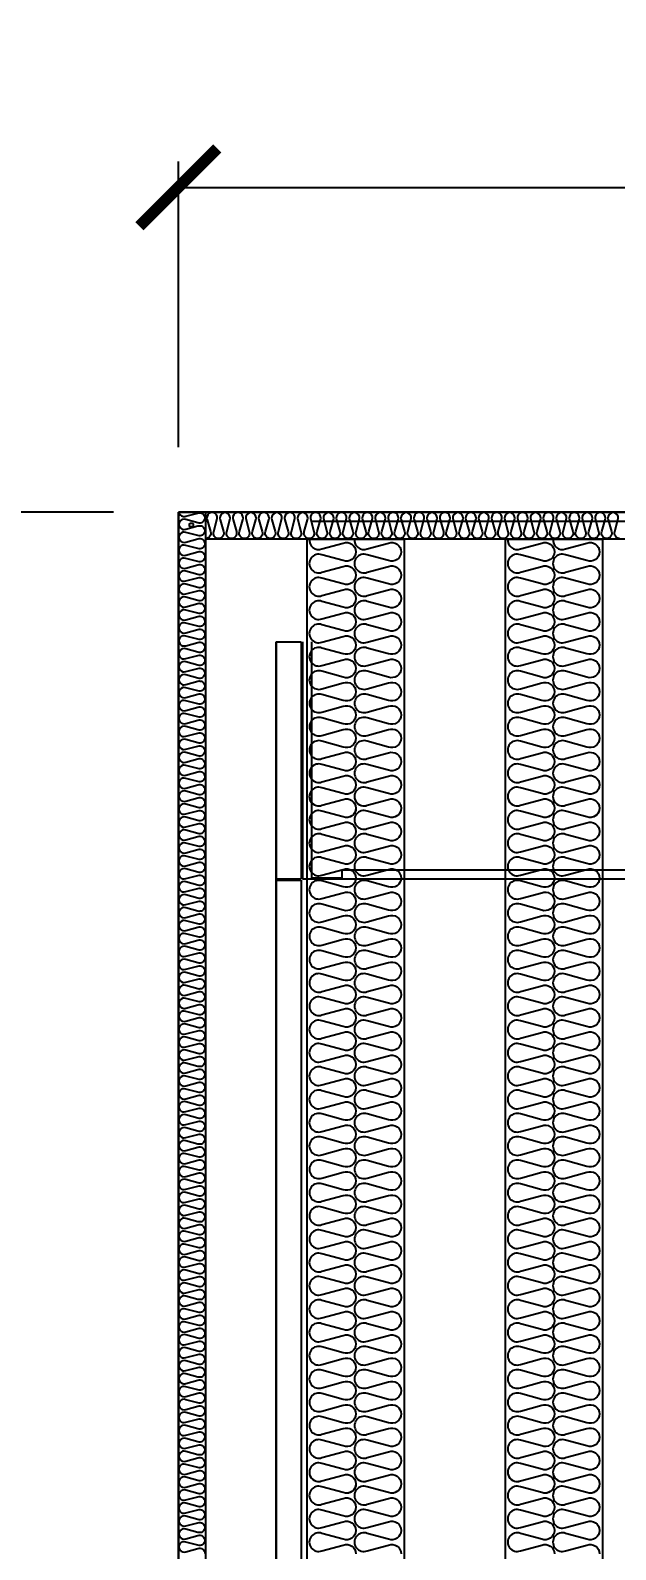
# Model space of a CAD drawing. Header units: millimetres. Extents: x 2340 to 31747, y 2051 to 22846.
# Drawn here: x 5495 to 6397, y 10385 to 12727 of the extents above; entities that cross this region are included whole.
import ezdxf

# ---------------------------------------------------------------- set-up
doc = ezdxf.new("R2010")
doc.units = ezdxf.units.MM
doc.linetypes.add('HIDDEN', pattern=[0.375, 0.25, -0.125])
for name, color, linetype in [('SMS', 220, 'Continuous'), ('냉각탑', 4, 'Continuous'), ('냉각탑_dim', 1, 'Continuous'), ('숨은선', 5, 'HIDDEN')]:
    doc.layers.add(name, color=color, linetype=linetype)
doc.styles.add('HY울릉도L', font='')
doc.styles.get('HY울릉도L').set_extended_font_data('HY울릉도L')
doc.dimstyles.new('성지DIM', dxfattribs={"dimtxt": 3.5, "dimasz": 3, "dimexe": 1, "dimexo": 2.5, "dimgap": 2, "dimtad": 1, "dimdec": 0, "dimzin": 3, "dimdsep": 46, "dimtxsty": 'HY울릉도L', "dimblk": 'ARCHTICK', "dimcen": -2, "dimclrd": 256, "dimclre": 256, "dimclrt": 7, "dimadec": 0, "dimazin": 0, "dimtfac": 1, "dimtdec": 0, "dimtofl": 0, "dimtmove": 0, "dimatfit": 3, "dimfxl": 1, "dimtolj": 1, "dimtzin": 0, "dimlwe": -1, "dimarcsym": 0})

# ---------------------------------------------------------------- blocks, each defined once
blk = doc.blocks.new('_ArchTick')
at = {"color": 0, "linetype": 'ByBlock', "const_width": 0.15}
blk.add_lwpolyline([(-0.5, -0.5), (0.5, 0.5)], dxfattribs=at)
blk = doc.blocks.new('*D715')
at = {"layer": 'Defpoints', "color": 0, "transparency": 16777216}
for p in [(9022.8, 12484.8), (5723.1, 11984.4), (9022.8, 11984.4)]:
    blk.add_point(p, dxfattribs=at)
at = {"layer": '냉각탑_dim', "transparency": 16777216}
for p, q in [((5723.1, 12084.4), (5723.1, 12524.8)), ((9022.8, 12084.4), (9022.8, 12524.8))]:
    blk.add_line(p, q, dxfattribs=at)
at = {"layer": '냉각탑_dim', "lineweight": -2, "transparency": 16777216}
blk.add_line((5723.1, 12484.8), (9022.8, 12484.8), dxfattribs=at)
at = {"layer": '냉각탑_dim', "lineweight": -2, "transparency": 16777216, "xscale": 120, "yscale": 120, "zscale": 120, "rotation": 180}
blk.add_blockref('_ArchTick', (5723.1, 12484.8), dxfattribs=at)
at = {"layer": '냉각탑_dim', "lineweight": -2, "transparency": 16777216, "xscale": 120, "yscale": 120, "zscale": 120}
blk.add_blockref('_ArchTick', (9022.8, 12484.8), dxfattribs=at)
at = {"layer": '냉각탑_dim', "color": 7, "transparency": 16777216, "insert": (7372.9, 12634.8), "char_height": 140, "attachment_point": 5, "style": 'HY울릉도L'}
blk.add_mtext('\\A1;3300', dxfattribs=at)
blk = doc.blocks.new('*D716')
at = {"layer": 'Defpoints', "color": 0, "transparency": 16777216}
for p in [(5065.9, 11984.4), (5723.1, 11984.4), (5723.1, 8784.4)]:
    blk.add_point(p, dxfattribs=at)
at = {"layer": '냉각탑_dim', "transparency": 16777216}
for p, q in [((5623.1, 11984.4), (5025.9, 11984.4)), ((5623.1, 8784.4), (5025.9, 8784.4))]:
    blk.add_line(p, q, dxfattribs=at)
at = {"layer": '냉각탑_dim', "lineweight": -2, "transparency": 16777216}
blk.add_line((5065.9, 8784.4), (5065.9, 11984.4), dxfattribs=at)
at = {"layer": '냉각탑_dim', "lineweight": -2, "transparency": 16777216, "xscale": 120, "yscale": 120, "zscale": 120}
for p, rotation in [((5065.9, 11984.4), 90), ((5065.9, 8784.4), 270)]:
    blk.add_blockref('_ArchTick', p, dxfattribs=dict(at, rotation=rotation))
at = {"layer": '냉각탑_dim', "color": 7, "transparency": 16777216, "insert": (4915.9, 10384.4), "char_height": 140, "attachment_point": 5, "rotation": 90, "style": 'HY울릉도L'}
blk.add_mtext('\\A1;3200', dxfattribs=at)
blk = doc.blocks.new('sp 300rt')
at = {"color": 7}
for p, q in [((-53856.4, -79719.9), (-53856.4, -82797.9)), ((-53706.4, -79719.9), (-53706.4, -82797.9))]:
    blk.add_line(p, q, dxfattribs=at)
blk.add_line((-53856.4, -79719.9), (-53706.4, -79719.9))
at = {"layer": 'SMS', "color": 5}
for points in [[(-53852.3, -79719.9, 0.560142), (-53833, -79734.8), (-53800.1, -79725.9, -0.524856), (-53780.6, -79739.4, -0.524856), (-53800.1, -79752.8), (-53833, -79743.9, 1.449198), (-53833, -79770.8), (-53800.1, -79761.9, -0.524856), (-53780.6, -79775.3, -0.524856), (-53800.1, -79788.7), (-53833, -79779.8, 1.449198), (-53833, -79806.7), (-53800.1, -79797.8, -0.524856), (-53780.6, -79811.2, -0.524856), (-53800.1, -79824.6), (-53833, -79815.7, 1.449198), (-53833, -79842.6), (-53800.1, -79833.7, -0.524856), (-53780.6, -79847.1, -0.524856), (-53800.1, -79860.5), (-53833, -79851.6, 1.449198), (-53833, -79878.5), (-53800.1, -79869.6, -0.524856), (-53780.6, -79883, -0.524856), (-53800.1, -79896.4), (-53833, -79887.5, 1.449198), (-53833, -79914.4), (-53800.1, -79905.5, -0.524856), (-53780.6, -79918.9, -0.524856), (-53800.1, -79932.4), (-53833, -79923.4, 1.449198), (-53833, -79950.3), (-53800.1, -79941.4, -0.524856), (-53780.6, -79954.8, -0.524856), (-53800.1, -79968.3), (-53833, -79959.4, 1.449198), (-53833, -79986.2), (-53800.1, -79977.3, -0.524856), (-53780.6, -79990.7, -0.524856), (-53800.1, -80004.2), (-53833, -79995.3, 1.449198), (-53833, -80022.1), (-53800.1, -80013.2, -0.524856), (-53780.6, -80026.7, -0.524856), (-53800.1, -80040.1), (-53833, -80031.2, 1.449198), (-53833, -80058), (-53800.1, -80049.1, -0.524856), (-53780.6, -80062.6, -0.524856), (-53800.1, -80076), (-53833, -80067.1, 1.449198), (-53833, -80093.9), (-53800.1, -80085, -0.524856), (-53780.6, -80098.5, -0.524856), (-53800.1, -80111.9), (-53833, -80103, 1.449198), (-53833, -80129.9), (-53800.1, -80121, -0.524856), (-53780.6, -80134.4, -0.417249), (-53795.1, -80148.7)], [(-53782.7, -79719.9, 0.560142), (-53763.3, -79734.8), (-53730.4, -79725.9, -0.524856), (-53711, -79739.4, -0.524856), (-53730.4, -79752.8), (-53763.3, -79743.9, 1.449198), (-53763.3, -79770.8), (-53730.4, -79761.9, -0.524856), (-53711, -79775.3, -0.524856), (-53730.4, -79788.7), (-53763.3, -79779.8, 1.449198), (-53763.3, -79806.7), (-53730.4, -79797.8, -0.524856), (-53711, -79811.2, -0.524856), (-53730.4, -79824.6), (-53763.3, -79815.7, 1.449198), (-53763.3, -79842.6), (-53730.4, -79833.7, -0.524856), (-53711, -79847.1, -0.524856), (-53730.4, -79860.5), (-53763.3, -79851.6, 1.449198), (-53763.3, -79878.5), (-53730.4, -79869.6, -0.524856), (-53711, -79883, -0.524856), (-53730.4, -79896.4), (-53763.3, -79887.5, 1.449198), (-53763.3, -79914.4), (-53730.4, -79905.5, -0.524856), (-53711, -79918.9, -0.524856), (-53730.4, -79932.4), (-53763.3, -79923.4, 1.449198), (-53763.3, -79950.3), (-53730.4, -79941.4, -0.524856), (-53711, -79954.8, -0.524856), (-53730.4, -79968.3), (-53763.3, -79959.4, 1.449198), (-53763.3, -79986.2), (-53730.4, -79977.3, -0.524856), (-53711, -79990.7, -0.524856), (-53730.4, -80004.2), (-53763.3, -79995.3, 1.449198), (-53763.3, -80022.1), (-53730.4, -80013.2, -0.524856), (-53711, -80026.7, -0.524856), (-53730.4, -80040.1), (-53763.3, -80031.2, 1.449198), (-53763.3, -80058), (-53730.4, -80049.1, -0.524856), (-53711, -80062.6, -0.524856), (-53730.4, -80076), (-53763.3, -80067.1, 1.449198), (-53763.3, -80093.9), (-53730.4, -80085, -0.524856), (-53711, -80098.5, -0.524856), (-53730.4, -80111.9), (-53763.3, -80103, 1.449198), (-53763.3, -80129.9), (-53730.4, -80121, -0.524856), (-53711, -80134.4, -0.417249), (-53725.5, -80148.7)], [(-53852, -80120, 0.446849), (-53833, -80129.9), (-53800.1, -80121, -0.524856), (-53780.6, -80134.4, -0.524856), (-53800.1, -80147.8), (-53833, -80138.9, 1.449198), (-53833, -80165.8), (-53800.1, -80156.9, -0.524856), (-53780.6, -80170.3, -0.524856), (-53800.1, -80183.7), (-53833, -80174.8, 1.449198), (-53833, -80201.7), (-53800.1, -80192.8, -0.524856), (-53780.6, -80206.2, -0.524856), (-53800.1, -80219.6), (-53833, -80210.7, 1.449198), (-53833, -80237.6), (-53800.1, -80228.7, -0.524856), (-53780.6, -80242.1, -0.524856), (-53800.1, -80255.5), (-53833, -80246.6, 1.449198), (-53833, -80273.5), (-53800.1, -80264.6, -0.524856), (-53780.6, -80278, -0.524856), (-53800.1, -80291.5), (-53833, -80282.5, 1.449198), (-53833, -80309.4), (-53800.1, -80300.5, -0.524856), (-53780.6, -80313.9, -0.524856), (-53800.1, -80327.4), (-53833, -80318.5, 1.449198), (-53833, -80345.3), (-53800.1, -80336.4, -0.524856), (-53780.6, -80349.8, -0.524856), (-53800.1, -80363.3), (-53833, -80354.4, 1.449198), (-53833, -80381.2), (-53800.1, -80372.3, -0.524856), (-53780.6, -80385.8, -0.524856), (-53800.1, -80399.2), (-53833, -80390.3, 1.449198), (-53833, -80417.1), (-53800.1, -80408.2, -0.524856), (-53780.6, -80421.7, -0.524856), (-53800.1, -80435.1), (-53833, -80426.2, 1.449198), (-53833, -80453), (-53800.1, -80444.1, -0.524856), (-53780.6, -80457.6, -0.524856), (-53800.1, -80471), (-53833, -80462.1, 1.449198), (-53833, -80489), (-53800.1, -80480.1, -0.524856), (-53780.6, -80493.5, -0.524856), (-53800.1, -80506.9), (-53833, -80498, 1.449198), (-53833, -80524.9), (-53800.1, -80516, -0.524856), (-53780.6, -80529.4, -0.524856), (-53800.1, -80542.8), (-53833, -80533.9, 1.449198), (-53833, -80560.8), (-53800.1, -80551.9, -0.524856), (-53780.6, -80565.3, -0.524856), (-53800.1, -80578.7), (-53833, -80569.8, 1.449198), (-53833, -80596.7), (-53800.1, -80587.8, -0.524856), (-53780.6, -80601.2, -0.524856), (-53800.1, -80614.6), (-53833, -80605.7, 1.449198), (-53833, -80632.6), (-53800.1, -80623.7, -0.524856), (-53780.6, -80637.1, -0.524856), (-53800.1, -80650.6), (-53833, -80641.6, 1.449198), (-53833, -80668.5), (-53800.1, -80659.6, -0.524856), (-53780.6, -80673, -0.524856), (-53800.1, -80686.5), (-53833, -80677.6, 1.449198), (-53833, -80704.4), (-53800.1, -80695.5, -0.524856), (-53780.6, -80708.9, -0.524856), (-53800.1, -80722.4), (-53833, -80713.5, 1.449198), (-53833, -80740.3), (-53800.1, -80731.4, -0.524856), (-53780.6, -80744.9, -0.524856), (-53800.1, -80758.3), (-53833, -80749.4, 1.449198), (-53833, -80776.2), (-53800.1, -80767.3, -0.524856), (-53780.6, -80780.8, -0.524856), (-53800.1, -80794.2), (-53833, -80785.3, 1.449198), (-53833, -80812.1), (-53800.1, -80803.2, -0.524856), (-53780.6, -80816.7, -0.524856), (-53800.1, -80830.1), (-53833, -80821.2, 1.449198), (-53833, -80848.1), (-53800.1, -80839.2, -0.524856), (-53780.6, -80852.6, -0.524856), (-53800.1, -80866), (-53833, -80857.1, 1.449198), (-53833, -80884), (-53800.1, -80875.1, -0.524856), (-53780.6, -80888.5, -0.524856), (-53800.1, -80901.9), (-53833, -80893, 1.449198), (-53833, -80919.9), (-53800.1, -80911, -0.524856), (-53780.6, -80924.4, -0.524856), (-53800.1, -80937.8), (-53833, -80928.9, 1.449198), (-53833, -80955.8), (-53800.1, -80946.9, -0.524856), (-53780.6, -80960.3, -0.524856), (-53800.1, -80973.7), (-53833, -80964.8, 1.449198), (-53833, -80991.7), (-53800.1, -80982.8, -0.524856), (-53780.6, -80996.2, -0.524856), (-53800.1, -81009.7), (-53833, -81000.7, 1.449198), (-53833, -81027.6), (-53800.1, -81018.7, -0.524856), (-53780.6, -81032.1, -0.524856), (-53800.1, -81045.6), (-53833, -81036.7, 1.449198), (-53833, -81063.5), (-53800.1, -81054.6, -0.524856), (-53780.6, -81068, -0.524856), (-53800.1, -81081.5), (-53833, -81072.6, 1.449198), (-53833, -81099.4), (-53800.1, -81090.5, -0.524856), (-53780.6, -81104, -0.524856), (-53800.1, -81117.4), (-53833, -81108.5, 1.449198), (-53833, -81135.3), (-53800.1, -81126.4, -0.524856), (-53780.6, -81139.9, -0.524856), (-53800.1, -81153.3), (-53833, -81144.4, 1.449198), (-53833, -81171.2), (-53800.1, -81162.3, -0.524856), (-53780.6, -81175.8, -0.417249), (-53795.1, -81190.1)], [(-53782.3, -80120, 0.446849), (-53763.3, -80129.9), (-53730.4, -80121, -0.524856), (-53711, -80134.4, -0.524856), (-53730.4, -80147.8), (-53763.3, -80138.9, 1.449198), (-53763.3, -80165.8), (-53730.4, -80156.9, -0.524856), (-53711, -80170.3, -0.524856), (-53730.4, -80183.7), (-53763.3, -80174.8, 1.449198), (-53763.3, -80201.7), (-53730.4, -80192.8, -0.524856), (-53711, -80206.2, -0.524856), (-53730.4, -80219.6), (-53763.3, -80210.7, 1.449198), (-53763.3, -80237.6), (-53730.4, -80228.7, -0.524856), (-53711, -80242.1, -0.524856), (-53730.4, -80255.5), (-53763.3, -80246.6, 1.449198), (-53763.3, -80273.5), (-53730.4, -80264.6, -0.524856), (-53711, -80278, -0.524856), (-53730.4, -80291.5), (-53763.3, -80282.5, 1.449198), (-53763.3, -80309.4), (-53730.4, -80300.5, -0.524856), (-53711, -80313.9, -0.524856), (-53730.4, -80327.4), (-53763.3, -80318.5, 1.449198), (-53763.3, -80345.3), (-53730.4, -80336.4, -0.524856), (-53711, -80349.8, -0.524856), (-53730.4, -80363.3), (-53763.3, -80354.4, 1.449198), (-53763.3, -80381.2), (-53730.4, -80372.3, -0.524856), (-53711, -80385.8, -0.524856), (-53730.4, -80399.2), (-53763.3, -80390.3, 1.449198), (-53763.3, -80417.1), (-53730.4, -80408.2, -0.524856), (-53711, -80421.7, -0.524856), (-53730.4, -80435.1), (-53763.3, -80426.2, 1.449198), (-53763.3, -80453), (-53730.4, -80444.1, -0.524856), (-53711, -80457.6, -0.524856), (-53730.4, -80471), (-53763.3, -80462.1, 1.449198), (-53763.3, -80489), (-53730.4, -80480.1, -0.524856), (-53711, -80493.5, -0.524856), (-53730.4, -80506.9), (-53763.3, -80498, 1.449198), (-53763.3, -80524.9), (-53730.4, -80516, -0.524856), (-53711, -80529.4, -0.524856), (-53730.4, -80542.8), (-53763.3, -80533.9, 1.449198), (-53763.3, -80560.8), (-53730.4, -80551.9, -0.524856), (-53711, -80565.3, -0.524856), (-53730.4, -80578.7), (-53763.3, -80569.8, 1.449198), (-53763.3, -80596.7), (-53730.4, -80587.8, -0.524856), (-53711, -80601.2, -0.524856), (-53730.4, -80614.6), (-53763.3, -80605.7, 1.449198), (-53763.3, -80632.6), (-53730.4, -80623.7, -0.524856), (-53711, -80637.1, -0.524856), (-53730.4, -80650.6), (-53763.3, -80641.6, 1.449198), (-53763.3, -80668.5), (-53730.4, -80659.6, -0.524856), (-53711, -80673, -0.524856), (-53730.4, -80686.5), (-53763.3, -80677.6, 1.449198), (-53763.3, -80704.4), (-53730.4, -80695.5, -0.524856), (-53711, -80708.9, -0.524856), (-53730.4, -80722.4), (-53763.3, -80713.5, 1.449198), (-53763.3, -80740.3), (-53730.4, -80731.4, -0.524856), (-53711, -80744.9, -0.524856), (-53730.4, -80758.3), (-53763.3, -80749.4, 1.449198), (-53763.3, -80776.2), (-53730.4, -80767.3, -0.524856), (-53711, -80780.8, -0.524856), (-53730.4, -80794.2), (-53763.3, -80785.3, 1.449198), (-53763.3, -80812.1), (-53730.4, -80803.2, -0.524856), (-53711, -80816.7, -0.524856), (-53730.4, -80830.1), (-53763.3, -80821.2, 1.449198), (-53763.3, -80848.1), (-53730.4, -80839.2, -0.524856), (-53711, -80852.6, -0.524856), (-53730.4, -80866), (-53763.3, -80857.1, 1.449198), (-53763.3, -80884), (-53730.4, -80875.1, -0.524856), (-53711, -80888.5, -0.524856), (-53730.4, -80901.9), (-53763.3, -80893, 1.449198), (-53763.3, -80919.9), (-53730.4, -80911, -0.524856), (-53711, -80924.4, -0.524856), (-53730.4, -80937.8), (-53763.3, -80928.9, 1.449198), (-53763.3, -80955.8), (-53730.4, -80946.9, -0.524856), (-53711, -80960.3, -0.524856), (-53730.4, -80973.7), (-53763.3, -80964.8, 1.449198), (-53763.3, -80991.7), (-53730.4, -80982.8, -0.524856), (-53711, -80996.2, -0.524856), (-53730.4, -81009.7), (-53763.3, -81000.7, 1.449198), (-53763.3, -81027.6), (-53730.4, -81018.7, -0.524856), (-53711, -81032.1, -0.524856), (-53730.4, -81045.6), (-53763.3, -81036.7, 1.449198), (-53763.3, -81063.5), (-53730.4, -81054.6, -0.524856), (-53711, -81068, -0.524856), (-53730.4, -81081.5), (-53763.3, -81072.6, 1.449198), (-53763.3, -81099.4), (-53730.4, -81090.5, -0.524856), (-53711, -81104, -0.524856), (-53730.4, -81117.4), (-53763.3, -81108.5, 1.449198), (-53763.3, -81135.3), (-53730.4, -81126.4, -0.524856), (-53711, -81139.9, -0.524856), (-53730.4, -81153.3), (-53763.3, -81144.4, 1.449198), (-53763.3, -81171.2), (-53730.4, -81162.3, -0.524856), (-53711, -81175.8, -0.417249), (-53725.5, -81190.1)], [(-53852, -81161.4, 0.446849), (-53833, -81171.2), (-53800.1, -81162.3, -0.524856), (-53780.6, -81175.8, -0.524856), (-53800.1, -81189.2), (-53833, -81180.3, 1.449198), (-53833, -81207.2), (-53800.1, -81198.3, -0.524856), (-53780.6, -81211.7, -0.524856), (-53800.1, -81225.1), (-53833, -81216.2, 1.449198), (-53833, -81243.1), (-53800.1, -81234.2, -0.524856), (-53780.6, -81247.6, -0.524856), (-53800.1, -81261), (-53833, -81252.1, 1.449198), (-53833, -81279), (-53800.1, -81270.1, -0.524856), (-53780.6, -81283.5, -0.524856)], [(-53782.3, -81161.4, 0.446849), (-53763.3, -81171.2), (-53730.4, -81162.3, -0.524856), (-53711, -81175.8, -0.524856), (-53730.4, -81189.2), (-53763.3, -81180.3, 1.449198), (-53763.3, -81207.2), (-53730.4, -81198.3, -0.524856), (-53711, -81211.7, -0.524856), (-53730.4, -81225.1), (-53763.3, -81216.2, 1.449198), (-53763.3, -81243.1), (-53730.4, -81234.2, -0.524856), (-53711, -81247.6, -0.524856), (-53730.4, -81261), (-53763.3, -81252.1, 1.449198), (-53763.3, -81279), (-53730.4, -81270.1, -0.524856), (-53711, -81283.5, -0.524856)]]:
    blk.add_lwpolyline(points, format="xyb", dxfattribs=at)
blk = doc.blocks.new('3')
for p, q in [((8178.1, 11984.4), (5723.1, 11984.4)), ((5723.1, 11984.4), (5723.1, 8784.4)), ((5914.3, 11984.4), (8872.8, 11984.4)), ((5928.4, 11970.3), (8872.8, 11970.3)), ((5874, 11784.4), (5874, 11418.8)), ((5874, 11784.4), (5912.4, 11784.4)), ((5912.4, 11784.4), (5912.4, 11418.8)), ((5914.3, 11784.4), (5914.3, 11418.8)), ((5928.4, 11784.4), (5928.4, 11418.8)), ((5975.2, 11432.8), (8872.8, 11432.8)), ((5975.2, 11432.8), (5975.2, 11418.8)), ((5874, 11418.8), (5912.4, 11418.8)), ((5874, 11416.9), (5874, 9255)), ((5874, 11416.9), (5912.4, 11416.9)), ((5912.4, 11416.9), (5912.4, 9255)), ((5914.3, 11418.8), (8872.8, 11418.8)), ((5928.4, 11420.6), (5975.2, 11420.6))]:
    blk.add_line(p, q)
at = {"color": 7}
for p, q in [((5723.1, 11984.4), (8178.1, 11984.4)), ((5723.1, 11984.4), (5723.1, 8784.4)), ((5765.1, 11984.4), (5765.1, 8864.4)), ((8981.1, 11942.4), (5765.1, 11942.4))]:
    blk.add_line(p, q, dxfattribs=at)
at = {"ltscale": 500, "elevation": 0}
blk.add_lwpolyline([(5723.1, 11984.4), (9022.8, 11984.4), (9022.8, 8784.4), (5723.1, 8784.4)], close=True, dxfattribs=at)
blk.add_circle((5743.1, 11964.4), 3)
at = {"layer": 'SMS', "color": 5, "elevation": 0}
for points in [[(5724.1, 11984.4, 0.487644), (5734.8, 11977.9), (5753.1, 11982.8, -0.524856), (5763.9, 11975.4, -0.524856), (5753.1, 11967.9), (5734.8, 11972.9, 1.449198), (5734.8, 11957.9), (5753.1, 11962.9, -0.524856), (5763.9, 11955.4, -0.524856), (5753.1, 11948), (5734.8, 11952.9, 1.449198), (5734.8, 11938), (5753.1, 11942.9, -0.524856), (5763.9, 11935.5, -0.524856), (5753.1, 11928), (5734.8, 11933, 1.449198), (5734.8, 11918), (5753.1, 11923, -0.524856), (5763.9, 11915.5, -0.524856), (5753.1, 11908.1), (5734.8, 11913, 1.449198), (5734.8, 11898.1), (5753.1, 11903, -0.524856), (5763.9, 11895.6, -0.524856), (5753.1, 11888.1), (5734.8, 11893.1, 1.449198), (5734.8, 11878.1), (5753.1, 11883.1, -0.524856), (5763.9, 11875.6, -0.524856), (5753.1, 11868.2), (5734.8, 11873.1, 1.449198), (5734.8, 11858.2), (5753.1, 11863.1, -0.524856), (5763.9, 11855.7, -0.524856), (5753.1, 11848.2), (5734.8, 11853.2, 1.449198), (5734.8, 11838.2), (5753.1, 11843.2, -0.524856), (5763.9, 11835.7, -0.524856), (5753.1, 11828.3), (5734.8, 11833.2, 1.449198), (5734.8, 11818.3), (5753.1, 11823.2, -0.524856), (5763.9, 11815.8, -0.524856), (5753.1, 11808.3), (5734.8, 11813.3, 1.449198), (5734.8, 11798.3), (5753.1, 11803.3, -0.524856), (5763.9, 11795.8, -0.524856), (5753.1, 11788.4), (5734.8, 11793.3, 1.449198), (5734.8, 11778.4), (5753.1, 11783.3, -0.524856), (5763.9, 11775.9, -0.417249), (5755.9, 11767.9)], [(5892.8, 11983.2, 0.446849), (5887.3, 11972.6), (5892.3, 11954.3, -0.524856), (5884.8, 11943.5, -0.524856), (5877.4, 11954.3), (5882.3, 11972.6, 1.449198), (5867.4, 11972.6), (5872.3, 11954.3, -0.524856), (5864.9, 11943.5, -0.524856), (5857.4, 11954.3), (5862.4, 11972.6, 1.449198), (5847.4, 11972.6), (5852.4, 11954.3, -0.524856), (5844.9, 11943.5, -0.524856), (5837.5, 11954.3), (5842.4, 11972.6, 1.449198), (5827.5, 11972.6), (5832.4, 11954.3, -0.524856), (5825, 11943.5, -0.524856), (5817.5, 11954.3), (5822.5, 11972.6, 1.449198), (5807.5, 11972.6), (5812.5, 11954.3, -0.524856), (5805, 11943.5, -0.524856), (5797.6, 11954.3), (5802.5, 11972.6, 1.449198), (5787.6, 11972.6), (5792.5, 11954.3, -0.524856), (5785.1, 11943.5, -0.524856), (5777.6, 11954.3), (5782.6, 11972.6, 1.449198), (5767.6, 11972.6), (5772.6, 11954.3, -0.524856), (5765.1, 11943.5, -0.002076), (5765.1, 11943.5, -0.002076)], [(6403.5, 11943.5, -0.524856), (6396.1, 11954.3), (6401, 11972.6, 1.449198), (6386.1, 11972.6), (6391, 11954.3, -0.524856), (6383.6, 11943.5, -0.524856), (6376.1, 11954.3), (6381.1, 11972.6, 1.449198), (6366.1, 11972.6), (6371.1, 11954.3, -0.524856), (6363.6, 11943.5, -0.524856), (6356.2, 11954.3), (6361.1, 11972.6, 1.449198), (6346.2, 11972.6), (6351.1, 11954.3, -0.524856), (6343.7, 11943.5, -0.524856), (6336.2, 11954.3), (6341.2, 11972.6, 1.449198), (6326.2, 11972.6), (6331.2, 11954.3, -0.524856), (6323.7, 11943.5, -0.524856), (6316.3, 11954.3), (6321.2, 11972.6, 1.449198), (6306.3, 11972.6), (6311.2, 11954.3, -0.524856), (6303.8, 11943.5, -0.524856), (6296.3, 11954.3), (6301.3, 11972.6, 1.449198), (6286.3, 11972.6), (6291.3, 11954.3, -0.524856), (6283.8, 11943.5, -0.524856), (6276.4, 11954.3), (6281.3, 11972.6, 1.449198), (6266.4, 11972.6), (6271.3, 11954.3, -0.524856), (6263.9, 11943.5, -0.524856), (6256.4, 11954.3), (6261.4, 11972.6, 1.449198), (6246.4, 11972.6), (6251.4, 11954.3, -0.524856), (6243.9, 11943.5, -0.524856), (6236.5, 11954.3), (6241.4, 11972.6, 1.449198), (6226.5, 11972.6), (6231.4, 11954.3, -0.524856), (6224, 11943.5, -0.524856), (6216.5, 11954.3), (6221.5, 11972.6, 1.449198), (6206.5, 11972.6), (6211.5, 11954.3, -0.524856), (6204, 11943.5, -0.524856), (6196.6, 11954.3), (6201.5, 11972.6, 1.449198), (6186.6, 11972.6), (6191.5, 11954.3, -0.524856), (6184.1, 11943.5, -0.524856), (6176.6, 11954.3), (6181.6, 11972.6, 1.449198), (6166.6, 11972.6), (6171.6, 11954.3, -0.524856), (6164.1, 11943.5, -0.524856), (6156.7, 11954.3), (6161.6, 11972.6, 1.449198), (6146.7, 11972.6), (6151.6, 11954.3, -0.524856), (6144.2, 11943.5, -0.524856), (6136.7, 11954.3), (6141.7, 11972.6, 1.449198), (6126.7, 11972.6), (6131.7, 11954.3, -0.524856), (6124.2, 11943.5, -0.524856), (6116.8, 11954.3), (6121.7, 11972.6, 1.449198), (6106.8, 11972.6), (6111.7, 11954.3, -0.524856), (6104.3, 11943.5, -0.524856), (6096.8, 11954.3), (6101.8, 11972.6, 1.449198), (6086.8, 11972.6), (6091.8, 11954.3, -0.524856), (6084.3, 11943.5, -0.524856), (6076.9, 11954.3), (6081.8, 11972.6, 1.449198), (6066.9, 11972.6), (6071.8, 11954.3, -0.524856), (6064.4, 11943.5, -0.524856), (6056.9, 11954.3), (6061.9, 11972.6, 1.449198), (6046.9, 11972.6), (6051.9, 11954.3, -0.524856), (6044.4, 11943.5, -0.524856), (6037, 11954.3), (6041.9, 11972.6, 1.449198), (6027, 11972.6), (6031.9, 11954.3, -0.524856), (6024.5, 11943.5, -0.524856), (6017, 11954.3), (6022, 11972.6, 1.449198), (6007, 11972.6), (6012, 11954.3, -0.524856), (6004.5, 11943.5, -0.524856), (5997.1, 11954.3), (6002, 11972.6, 1.449198), (5987.1, 11972.6), (5992, 11954.3, -0.524856), (5984.6, 11943.5, -0.524856), (5977.1, 11954.3), (5982.1, 11972.6, 1.449198), (5967.1, 11972.6), (5972.1, 11954.3, -0.524856), (5964.6, 11943.5, -0.524856), (5957.2, 11954.3), (5962.1, 11972.6, 1.449198), (5947.2, 11972.6), (5952.1, 11954.3, -0.524856), (5944.7, 11943.5, -0.524856), (5937.2, 11954.3), (5942.2, 11972.6, 1.449198), (5927.2, 11972.6), (5932.2, 11954.3, -0.524856), (5924.7, 11943.5, -0.524856), (5917.3, 11954.3), (5922.2, 11972.6, 1.449198), (5907.3, 11972.6), (5912.2, 11954.3, -0.524856), (5904.8, 11943.5, -0.524856), (5897.3, 11954.3), (5902.3, 11972.6, 1.449198), (5887.3, 11972.6), (5892.3, 11954.3, -0.524856), (5884.8, 11943.5, -0.417249), (5876.8, 11951.6)], [(5724.2, 11784.4, 0.468181), (5734.8, 11778.4), (5753.1, 11783.3, -0.524856), (5763.9, 11775.9, -0.524856), (5753.1, 11768.4), (5734.8, 11773.4, 1.449198), (5734.8, 11758.4), (5753.1, 11763.4, -0.524856), (5763.9, 11755.9, -0.524856), (5753.1, 11748.5), (5734.8, 11753.4, 1.449198), (5734.8, 11738.5), (5753.1, 11743.4, -0.524856), (5763.9, 11736, -0.524856), (5753.1, 11728.5), (5734.8, 11733.5, 1.449198), (5734.8, 11718.5), (5753.1, 11723.5, -0.524856), (5763.9, 11716, -0.524856), (5753.1, 11708.6), (5734.8, 11713.5, 1.449198), (5734.8, 11698.6), (5753.1, 11703.5, -0.524856), (5763.9, 11696.1, -0.524856), (5753.1, 11688.6), (5734.8, 11693.6, 1.449198), (5734.8, 11678.6), (5753.1, 11683.6, -0.524856), (5763.9, 11676.1, -0.524856), (5753.1, 11668.7), (5734.8, 11673.6, 1.449198), (5734.8, 11658.7), (5753.1, 11663.6, -0.524856), (5763.9, 11656.2, -0.524856), (5753.1, 11648.7), (5734.8, 11653.7, 1.449198), (5734.8, 11638.7), (5753.1, 11643.7, -0.524856), (5763.9, 11636.2, -0.524856), (5753.1, 11628.8), (5734.8, 11633.7, 1.449198), (5734.8, 11618.8), (5753.1, 11623.7, -0.524856), (5763.9, 11616.3, -0.524856), (5753.1, 11608.8), (5734.8, 11613.8, 1.449198), (5734.8, 11598.8), (5753.1, 11603.8, -0.524856), (5763.9, 11596.3, -0.524856), (5753.1, 11588.9), (5734.8, 11593.8, 1.449198), (5734.8, 11578.9), (5753.1, 11583.8, -0.524856), (5763.9, 11576.4, -0.524856), (5753.1, 11568.9), (5734.8, 11573.9, 1.449198), (5734.8, 11558.9), (5753.1, 11563.9, -0.524856), (5763.9, 11556.4, -0.524856), (5753.1, 11549), (5734.8, 11553.9, 1.449198), (5734.8, 11539), (5753.1, 11543.9, -0.524856), (5763.9, 11536.5, -0.524856), (5753.1, 11529), (5734.8, 11534, 1.449198), (5734.8, 11519), (5753.1, 11524, -0.524856), (5763.9, 11516.5, -0.524856), (5753.1, 11509.1), (5734.8, 11514, 1.449198), (5734.8, 11499.1), (5753.1, 11504, -0.524856), (5763.9, 11496.6, -0.524856), (5753.1, 11489.1), (5734.8, 11494.1, 1.449198), (5734.8, 11479.1), (5753.1, 11484.1, -0.524856), (5763.9, 11476.6, -0.524856), (5753.1, 11469.2), (5734.8, 11474.1, 1.449198), (5734.8, 11459.2), (5753.1, 11464.1, -0.524856), (5763.9, 11456.7, -0.524856), (5753.1, 11449.2), (5734.8, 11454.2, 1.449198), (5734.8, 11439.2), (5753.1, 11444.2, -0.524856), (5763.9, 11436.7, -0.524856), (5753.1, 11429.3), (5734.8, 11434.2, 1.449198), (5734.8, 11419.3), (5753.1, 11424.2, -0.524856), (5763.9, 11416.8, -0.524856), (5753.1, 11409.3), (5734.8, 11414.3, 1.449198), (5734.8, 11399.3), (5753.1, 11404.3, -0.524856), (5763.9, 11396.8, -0.524856), (5753.1, 11389.4), (5734.8, 11394.3, 1.449198), (5734.8, 11379.4), (5753.1, 11384.3, -0.524856), (5763.9, 11376.9, -0.524856), (5753.1, 11369.4), (5734.8, 11374.4, 1.449198), (5734.8, 11359.4), (5753.1, 11364.4, -0.524856), (5763.9, 11356.9, -0.524856), (5753.1, 11349.5), (5734.8, 11354.4, 1.449198), (5734.8, 11339.5), (5753.1, 11344.4, -0.524856), (5763.9, 11337, -0.524856), (5753.1, 11329.5), (5734.8, 11334.5, 1.449198), (5734.8, 11319.5), (5753.1, 11324.5, -0.524856), (5763.9, 11317, -0.524856), (5753.1, 11309.6), (5734.8, 11314.5, 1.449198), (5734.8, 11299.6), (5753.1, 11304.5, -0.524856), (5763.9, 11297.1, -0.524856), (5753.1, 11289.6), (5734.8, 11294.6, 1.449198), (5734.8, 11279.6), (5753.1, 11284.6, -0.524856), (5763.9, 11277.1, -0.524856), (5753.1, 11269.7), (5734.8, 11274.6, 1.449198), (5734.8, 11259.7), (5753.1, 11264.6, -0.524856), (5763.9, 11257.2, -0.524856), (5753.1, 11249.7), (5734.8, 11254.7, 1.449198), (5734.8, 11239.7), (5753.1, 11244.7, -0.524856), (5763.9, 11237.2, -0.524856), (5753.1, 11229.8), (5734.8, 11234.7, 1.449198), (5734.8, 11219.8), (5753.1, 11224.7, -0.524856), (5763.9, 11217.3, -0.417249), (5755.9, 11209.3)], [(5724.3, 11225.3, 0.446849), (5734.8, 11219.8), (5753.1, 11224.7, -0.524856), (5763.9, 11217.3, -0.524856), (5753.1, 11209.8), (5734.8, 11214.8, 1.449198), (5734.8, 11199.8), (5753.1, 11204.8, -0.524856), (5763.9, 11197.3, -0.524856), (5753.1, 11189.9), (5734.8, 11194.8, 1.449198), (5734.8, 11179.9), (5753.1, 11184.8, -0.524856), (5763.9, 11177.4, -0.524856), (5753.1, 11169.9), (5734.8, 11174.9, 1.449198), (5734.8, 11159.9), (5753.1, 11164.9, -0.524856), (5763.9, 11157.4, -0.524856), (5753.1, 11150), (5734.8, 11154.9, 1.449198), (5734.8, 11140), (5753.1, 11144.9, -0.524856), (5763.9, 11137.5, -0.524856), (5753.1, 11130), (5734.8, 11135, 1.449198), (5734.8, 11120), (5753.1, 11125, -0.524856), (5763.9, 11117.5, -0.524856), (5753.1, 11110.1), (5734.8, 11115, 1.449198), (5734.8, 11100.1), (5753.1, 11105, -0.524856), (5763.9, 11097.6, -0.524856), (5753.1, 11090.1), (5734.8, 11095.1, 1.449198), (5734.8, 11080.1), (5753.1, 11085.1, -0.524856), (5763.9, 11077.6, -0.524856), (5753.1, 11070.2), (5734.8, 11075.1, 1.449198), (5734.8, 11060.2), (5753.1, 11065.1, -0.524856), (5763.9, 11057.7, -0.524856), (5753.1, 11050.2), (5734.8, 11055.2, 1.449198), (5734.8, 11040.2), (5753.1, 11045.2, -0.524856), (5763.9, 11037.7, -0.524856), (5753.1, 11030.3), (5734.8, 11035.2, 1.449198), (5734.8, 11020.3), (5753.1, 11025.2, -0.524856), (5763.9, 11017.8, -0.524856), (5753.1, 11010.3), (5734.8, 11015.3, 1.449198), (5734.8, 11000.3), (5753.1, 11005.3, -0.524856), (5763.9, 10997.8, -0.524856), (5753.1, 10990.4), (5734.8, 10995.3, 1.449198), (5734.8, 10980.4), (5753.1, 10985.3, -0.524856), (5763.9, 10977.9, -0.524856), (5753.1, 10970.4), (5734.8, 10975.4, 1.449198), (5734.8, 10960.4), (5753.1, 10965.4, -0.524856), (5763.9, 10957.9, -0.524856), (5753.1, 10950.5), (5734.8, 10955.4, 1.449198), (5734.8, 10940.5), (5753.1, 10945.4, -0.524856), (5763.9, 10938, -0.524856), (5753.1, 10930.5), (5734.8, 10935.5, 1.449198), (5734.8, 10920.5), (5753.1, 10925.5, -0.524856), (5763.9, 10918, -0.524856), (5753.1, 10910.6), (5734.8, 10915.5, 1.449198), (5734.8, 10900.6), (5753.1, 10905.5, -0.524856), (5763.9, 10898.1, -0.524856), (5753.1, 10890.6), (5734.8, 10895.6, 1.449198), (5734.8, 10880.6), (5753.1, 10885.6, -0.524856), (5763.9, 10878.1, -0.524856), (5753.1, 10870.7), (5734.8, 10875.6, 1.449198), (5734.8, 10860.7), (5753.1, 10865.6, -0.524856), (5763.9, 10858.2, -0.524856), (5753.1, 10850.7), (5734.8, 10855.7, 1.449198), (5734.8, 10840.7), (5753.1, 10845.7, -0.524856), (5763.9, 10838.2, -0.524856), (5753.1, 10830.8), (5734.8, 10835.7, 1.449198), (5734.8, 10820.8), (5753.1, 10825.7, -0.524856), (5763.9, 10818.3, -0.524856), (5753.1, 10810.8), (5734.8, 10815.8, 1.449198), (5734.8, 10800.8), (5753.1, 10805.8, -0.524856), (5763.9, 10798.3, -0.524856), (5753.1, 10790.9), (5734.8, 10795.8, 1.449198), (5734.8, 10780.9), (5753.1, 10785.8, -0.524856), (5763.9, 10778.4, -0.524856), (5753.1, 10770.9), (5734.8, 10775.9, 1.449198), (5734.8, 10760.9), (5753.1, 10765.9, -0.524856), (5763.9, 10758.4, -0.524856), (5753.1, 10751), (5734.8, 10755.9, 1.449198), (5734.8, 10741), (5753.1, 10745.9, -0.524856), (5763.9, 10738.5, -0.524856), (5753.1, 10731), (5734.8, 10736, 1.449198), (5734.8, 10721), (5753.1, 10726, -0.524856), (5763.9, 10718.5, -0.524856), (5753.1, 10711.1), (5734.8, 10716, 1.449198), (5734.8, 10701.1), (5753.1, 10706, -0.524856), (5763.9, 10698.6, -0.524856), (5753.1, 10691.1), (5734.8, 10696.1, 1.449198), (5734.8, 10681.1), (5753.1, 10686.1, -0.524856), (5763.9, 10678.6, -0.524856), (5753.1, 10671.2), (5734.8, 10676.1, 1.449198), (5734.8, 10661.2), (5753.1, 10666.1, -0.524856), (5763.9, 10658.7, -0.524856), (5753.1, 10651.2), (5734.8, 10656.2, 1.449198), (5734.8, 10641.2), (5753.1, 10646.2, -0.524856), (5763.9, 10638.7, -0.417249), (5755.9, 10630.7)], [(5724.3, 10646.7, 0.446849), (5734.8, 10641.2), (5753.1, 10646.2, -0.524856), (5763.9, 10638.7, -0.524856), (5753.1, 10631.3), (5734.8, 10636.2, 1.449198), (5734.8, 10621.3), (5753.1, 10626.2, -0.524856), (5763.9, 10618.8, -0.524856), (5753.1, 10611.3), (5734.8, 10616.3, 1.449198), (5734.8, 10601.3), (5753.1, 10606.3, -0.524856), (5763.9, 10598.8, -0.524856), (5753.1, 10591.4), (5734.8, 10596.3, 1.449198), (5734.8, 10581.4), (5753.1, 10586.3, -0.524856), (5763.9, 10578.9, -0.524856), (5753.1, 10571.4), (5734.8, 10576.4, 1.449198), (5734.8, 10561.4), (5753.1, 10566.4, -0.524856), (5763.9, 10558.9, -0.524856), (5753.1, 10551.5), (5734.8, 10556.4, 1.449198), (5734.8, 10541.5), (5753.1, 10546.4, -0.524856), (5763.9, 10539, -0.524856), (5753.1, 10531.5), (5734.8, 10536.5, 1.449198), (5734.8, 10521.5), (5753.1, 10526.5, -0.524856), (5763.9, 10519, -0.524856), (5753.1, 10511.6), (5734.8, 10516.5, 1.449198), (5734.8, 10501.6), (5753.1, 10506.5, -0.524856), (5763.9, 10499.1, -0.524856), (5753.1, 10491.6), (5734.8, 10496.6, 1.449198), (5734.8, 10481.6), (5753.1, 10486.6, -0.524856), (5763.9, 10479.1, -0.524856), (5753.1, 10471.7), (5734.8, 10476.6, 1.449198), (5734.8, 10461.7), (5753.1, 10466.6, -0.524856), (5763.9, 10459.2, -0.524856), (5753.1, 10451.7), (5734.8, 10456.7, 1.449198), (5734.8, 10441.7), (5753.1, 10446.7, -0.524856), (5763.9, 10439.2, -0.524856), (5753.1, 10431.8), (5734.8, 10436.7, 1.449198), (5734.8, 10421.8), (5753.1, 10426.7, -0.524856), (5763.9, 10419.3, -0.524856), (5753.1, 10411.8), (5734.8, 10416.8, 1.449198), (5734.8, 10401.8), (5753.1, 10406.8, -0.524856), (5763.9, 10399.3, -0.524856), (5753.1, 10391.9), (5734.8, 10396.8, 1.449198), (5734.8, 10381.9), (5753.1, 10386.8, -0.524856), (5763.9, 10379.4, -0.524856)]]:
    blk.add_lwpolyline(points, format="xyb", dxfattribs=at)
at = {"layer": '냉각탑', "color": 6, "linetype": 'HIDDEN'}
blk.add_line((5874, 8784.4), (5874, 11784.4), dxfattribs=at)
at = {"layer": '냉각탑', "ltscale": 30}
blk.add_line((5874, 8784.4), (5874, 11784.4), dxfattribs=at)
at = {"layer": '숨은선', "ltscale": 4, "elevation": 0}
blk.add_lwpolyline([(5803.2, 11944.4, -0.005236), (5803, 11944.4, -0.005236)], format="xyb", dxfattribs=at)
for p in [(59777.5, 91662.3), (60083.5, 91662.3)]:
    blk.add_blockref('sp 300rt', p)

msp = doc.modelspace()

# ---------------------------------------------------------------- block references
msp.add_blockref('3', (0, 0))

# ---------------------------------------------------------------- dimensions: what is measured, and where the dimension line sits
at = {"layer": '냉각탑_dim'}
dim = msp.add_linear_dim(base=(9022.8, 12484.8), p1=(5723.1, 11984.4), p2=(9022.8, 11984.4), dimstyle='성지DIM', override={"dimscale": 40}, dxfattribs=at)
dim.commit()
dim.dimension.update_dxf_attribs({"geometry": '*D715', "text_midpoint": (7372.9, 12634.8)})
dim = msp.add_linear_dim(base=(5065.9, 11984.4), p1=(5723.1, 8784.4), p2=(5723.1, 11984.4), angle=90, dimstyle='성지DIM', override={"dimscale": 40}, dxfattribs=at)
dim.commit()
dim.dimension.update_dxf_attribs({"geometry": '*D716', "text_midpoint": (4915.9, 10384.4)})

doc.saveas('drawing.dxf')
